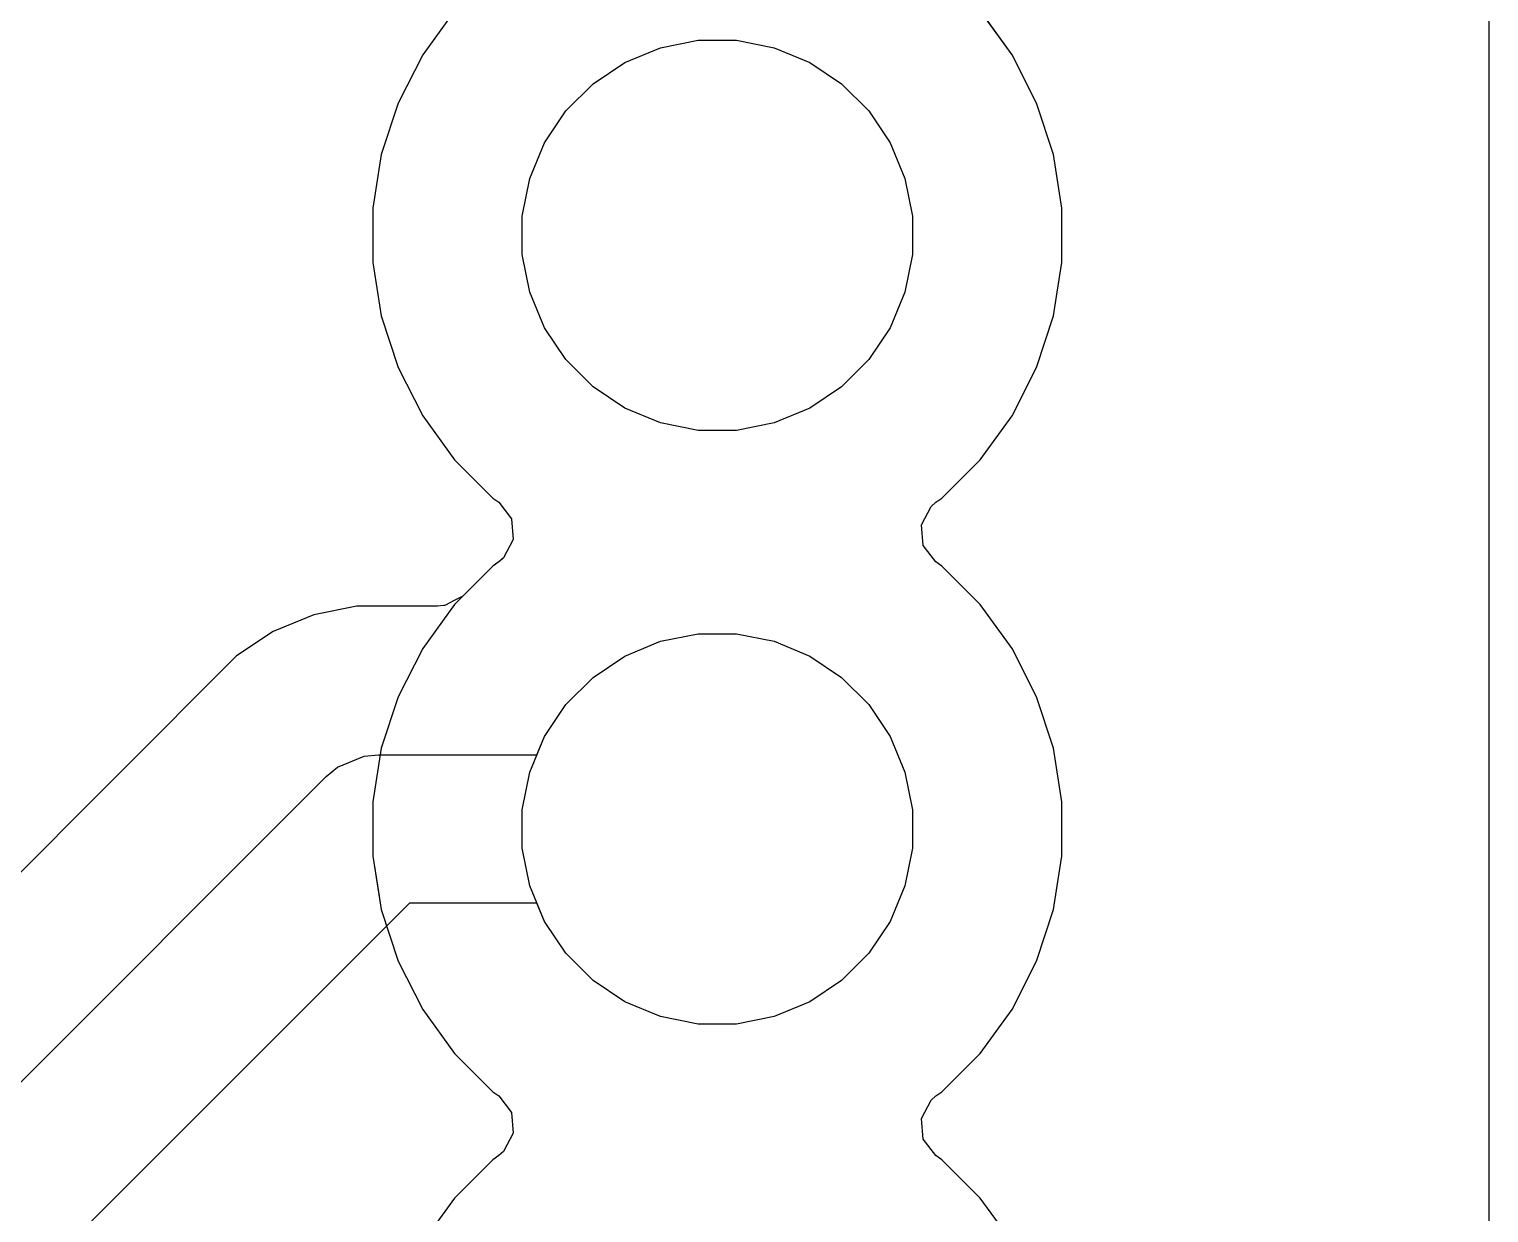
# Model space of a CAD drawing. Header units: inches. Extents: x 6.57 to 9.79, y -8.72 to -3.17.
# Drawn here: x 9.5937 to 9.7874, y -7.3501 to -7.1931 of the extents above; entities that cross this region are included whole.
import ezdxf

# ---------------------------------------------------------------- set-up
doc = ezdxf.new("R2010")
doc.units = ezdxf.units.IN
doc.header["$MEASUREMENT"] = 0
doc.layers.add('In2.Cu', color=33, linetype='CONTINUOUS', true_color=0xce7d2c)

msp = doc.modelspace()

# ---------------------------------------------------------------- linework, layer by layer
at = {"layer": 'In2.Cu', "linetype": 'CONTINUOUS'}
for p, q in [((9.78738, -3.17026), (9.78738, -8.71951)), ((9.78738, -3.17026), (9.78738, -8.71951)), ((9.78738, -3.17026), (9.78738, -8.71951)), ((9.78738, -3.17026), (9.78738, -8.71951)), ((9.64971, -7.19134), (9.64595, -7.19652)), ((9.64971, -7.19134), (9.64595, -7.19652)), ((9.64971, -7.19134), (9.64595, -7.19652)), ((9.64971, -7.19134), (9.64595, -7.19652)), ((9.72413, -7.19652), (9.72037, -7.19134)), ((9.72413, -7.19652), (9.72037, -7.19134)), ((9.72413, -7.19652), (9.72037, -7.19134)), ((9.72413, -7.19652), (9.72061, -7.19168)), ((9.67749, -7.19559), (9.68249, -7.1946)), ((9.67749, -7.19559), (9.68249, -7.1946)), ((9.67749, -7.19559), (9.68249, -7.1946)), ((9.67749, -7.19559), (9.68249, -7.1946)), ((9.68249, -7.1946), (9.68759, -7.1946)), ((9.68249, -7.1946), (9.68759, -7.1946)), ((9.68249, -7.1946), (9.68759, -7.1946)), ((9.68249, -7.1946), (9.68759, -7.1946)), ((9.68759, -7.1946), (9.69259, -7.19559)), ((9.68759, -7.1946), (9.69259, -7.19559)), ((9.68759, -7.1946), (9.69259, -7.19559)), ((9.68759, -7.1946), (9.69259, -7.19559)), ((9.64595, -7.19652), (9.64268, -7.20293)), ((9.64595, -7.19652), (9.64268, -7.20293)), ((9.64595, -7.19652), (9.64268, -7.20293)), ((9.64595, -7.19652), (9.64268, -7.20293)), ((9.67278, -7.19754), (9.67749, -7.19559)), ((9.67278, -7.19754), (9.67749, -7.19559)), ((9.67278, -7.19754), (9.67749, -7.19559)), ((9.67278, -7.19754), (9.67749, -7.19559)), ((9.69259, -7.19559), (9.6973, -7.19754)), ((9.69259, -7.19559), (9.6973, -7.19754)), ((9.69259, -7.19559), (9.6973, -7.19754)), ((9.69259, -7.19559), (9.6973, -7.19754)), ((9.7274, -7.20293), (9.72413, -7.19652)), ((9.7274, -7.20293), (9.72413, -7.19652)), ((9.7274, -7.20293), (9.72413, -7.19652)), ((9.7274, -7.20293), (9.72413, -7.19652)), ((9.66855, -7.20037), (9.67278, -7.19754)), ((9.66855, -7.20037), (9.67278, -7.19754)), ((9.66855, -7.20037), (9.67278, -7.19754)), ((9.66855, -7.20037), (9.67278, -7.19754)), ((9.6973, -7.19754), (9.70153, -7.20037)), ((9.6973, -7.19754), (9.70153, -7.20037)), ((9.6973, -7.19754), (9.70153, -7.20037)), ((9.6973, -7.19754), (9.70153, -7.20037)), ((9.66494, -7.20398), (9.66855, -7.20037)), ((9.66494, -7.20398), (9.66855, -7.20037)), ((9.66494, -7.20398), (9.66855, -7.20037)), ((9.66494, -7.20398), (9.66855, -7.20037)), ((9.70153, -7.20037), (9.70514, -7.20398)), ((9.70153, -7.20037), (9.70514, -7.20398)), ((9.70153, -7.20037), (9.70514, -7.20398)), ((9.70153, -7.20037), (9.70514, -7.20398)), ((9.64268, -7.20293), (9.64046, -7.20977)), ((9.64268, -7.20293), (9.64046, -7.20977)), ((9.64268, -7.20293), (9.64046, -7.20977)), ((9.64268, -7.20293), (9.64046, -7.20977)), ((9.72962, -7.20977), (9.7274, -7.20293)), ((9.72962, -7.20977), (9.7274, -7.20293)), ((9.72962, -7.20977), (9.7274, -7.20293)), ((9.72962, -7.20977), (9.7274, -7.20293)), ((9.66211, -7.20822), (9.66494, -7.20398)), ((9.66211, -7.20822), (9.66494, -7.20398)), ((9.66211, -7.20822), (9.66494, -7.20398)), ((9.66211, -7.20822), (9.66494, -7.20398)), ((9.70514, -7.20398), (9.70797, -7.20822)), ((9.70514, -7.20398), (9.70797, -7.20822)), ((9.70514, -7.20398), (9.70797, -7.20822)), ((9.70514, -7.20398), (9.70797, -7.20822)), ((9.66016, -7.21293), (9.66211, -7.20822)), ((9.66016, -7.21293), (9.66211, -7.20822)), ((9.66016, -7.21293), (9.66211, -7.20822)), ((9.66016, -7.21293), (9.66211, -7.20822)), ((9.70797, -7.20822), (9.70992, -7.21293)), ((9.70797, -7.20822), (9.70992, -7.21293)), ((9.70797, -7.20822), (9.70992, -7.21293)), ((9.70797, -7.20822), (9.70992, -7.21293)), ((9.64046, -7.20977), (9.63933, -7.21688)), ((9.64046, -7.20977), (9.63933, -7.21688)), ((9.64046, -7.20977), (9.63933, -7.21688)), ((9.64046, -7.20977), (9.63933, -7.21688)), ((9.73074, -7.21688), (9.72962, -7.20977)), ((9.72962, -7.20977), (9.72962, -7.20977)), ((9.73074, -7.21688), (9.72962, -7.20977)), ((9.72962, -7.20977), (9.72962, -7.20977)), ((9.73074, -7.21688), (9.72962, -7.20977)), ((9.72962, -7.20977), (9.72962, -7.20977)), ((9.73074, -7.21688), (9.72962, -7.20977)), ((9.72962, -7.20977), (9.72962, -7.20977)), ((9.65916, -7.21792), (9.66016, -7.21293)), ((9.65916, -7.21792), (9.66016, -7.21293)), ((9.65916, -7.21792), (9.66016, -7.21293)), ((9.65916, -7.21792), (9.66016, -7.21293)), ((9.70992, -7.21293), (9.71091, -7.21792)), ((9.70992, -7.21293), (9.71091, -7.21792)), ((9.70992, -7.21293), (9.71091, -7.21792)), ((9.70992, -7.21293), (9.71091, -7.21792)), ((9.63933, -7.21688), (9.63933, -7.22407)), ((9.63933, -7.21688), (9.63933, -7.22407)), ((9.63933, -7.21688), (9.63933, -7.22407)), ((9.63933, -7.21688), (9.63933, -7.22407)), ((9.65916, -7.22302), (9.65916, -7.21792)), ((9.65916, -7.22302), (9.65916, -7.21792)), ((9.65916, -7.22302), (9.65916, -7.21792)), ((9.65916, -7.22302), (9.65916, -7.21792)), ((9.71091, -7.21792), (9.71091, -7.22302)), ((9.71091, -7.21792), (9.71091, -7.22302)), ((9.71091, -7.21792), (9.71091, -7.22302)), ((9.71091, -7.21792), (9.71091, -7.22302)), ((9.73074, -7.22407), (9.73074, -7.21688)), ((9.73074, -7.22407), (9.73074, -7.21688)), ((9.73074, -7.22407), (9.73074, -7.21688)), ((9.73074, -7.22407), (9.73074, -7.21688)), ((9.63933, -7.22407), (9.64046, -7.23117)), ((9.63933, -7.22407), (9.64046, -7.23117)), ((9.63933, -7.22407), (9.64046, -7.23117)), ((9.63933, -7.22407), (9.64046, -7.23117)), ((9.66016, -7.22802), (9.65916, -7.22302)), ((9.66016, -7.22802), (9.65916, -7.22302)), ((9.66016, -7.22802), (9.65916, -7.22302)), ((9.66016, -7.22802), (9.65916, -7.22302)), ((9.71091, -7.22302), (9.70992, -7.22802)), ((9.71091, -7.22302), (9.70992, -7.22802)), ((9.71091, -7.22302), (9.70992, -7.22802)), ((9.71091, -7.22302), (9.70992, -7.22802)), ((9.73012, -7.22802), (9.73074, -7.22407)), ((9.73012, -7.22802), (9.73074, -7.22407)), ((9.73012, -7.22802), (9.73074, -7.22407)), ((9.73012, -7.22802), (9.73074, -7.22407)), ((9.66211, -7.23273), (9.66016, -7.22802)), ((9.66211, -7.23273), (9.66016, -7.22802)), ((9.66211, -7.23273), (9.66016, -7.22802)), ((9.66211, -7.23273), (9.66016, -7.22802)), ((9.70992, -7.22802), (9.70797, -7.23273)), ((9.70992, -7.22802), (9.70797, -7.23273)), ((9.70992, -7.22802), (9.70797, -7.23273)), ((9.70992, -7.22802), (9.70797, -7.23273)), ((9.72962, -7.23117), (9.73012, -7.22802)), ((9.72962, -7.23117), (9.73012, -7.22802)), ((9.72962, -7.23117), (9.73012, -7.22802)), ((9.72962, -7.23117), (9.73012, -7.22802)), ((9.64046, -7.23117), (9.64046, -7.23117)), ((9.64046, -7.23117), (9.64268, -7.23802)), ((9.64046, -7.23117), (9.64046, -7.23117)), ((9.64046, -7.23117), (9.64268, -7.23802)), ((9.64046, -7.23117), (9.64046, -7.23117)), ((9.64046, -7.23117), (9.64268, -7.23802)), ((9.64046, -7.23117), (9.64046, -7.23117)), ((9.64046, -7.23117), (9.64268, -7.23802)), ((9.7274, -7.23802), (9.72962, -7.23117)), ((9.7274, -7.23802), (9.72962, -7.23117)), ((9.7274, -7.23802), (9.72962, -7.23117)), ((9.7274, -7.23802), (9.72962, -7.23117)), ((9.66494, -7.23697), (9.66211, -7.23273)), ((9.66494, -7.23697), (9.66211, -7.23273)), ((9.66494, -7.23697), (9.66211, -7.23273)), ((9.66494, -7.23697), (9.66211, -7.23273)), ((9.70797, -7.23273), (9.70514, -7.23697)), ((9.70797, -7.23273), (9.70514, -7.23697)), ((9.70797, -7.23273), (9.70514, -7.23697)), ((9.70797, -7.23273), (9.70514, -7.23697)), ((9.66855, -7.24057), (9.66494, -7.23697)), ((9.66855, -7.24057), (9.66494, -7.23697)), ((9.66855, -7.24057), (9.66494, -7.23697)), ((9.66855, -7.24057), (9.66494, -7.23697)), ((9.70514, -7.23697), (9.70153, -7.24057)), ((9.70514, -7.23697), (9.70153, -7.24057)), ((9.70514, -7.23697), (9.70153, -7.24057)), ((9.70514, -7.23697), (9.70153, -7.24057)), ((9.64268, -7.23802), (9.64595, -7.24443)), ((9.64268, -7.23802), (9.64595, -7.24443)), ((9.64268, -7.23802), (9.64595, -7.24443)), ((9.64268, -7.23802), (9.64595, -7.24443)), ((9.72413, -7.24443), (9.7274, -7.23802)), ((9.72413, -7.24443), (9.7274, -7.23802)), ((9.72413, -7.24443), (9.7274, -7.23802)), ((9.72413, -7.24443), (9.7274, -7.23802)), ((9.67278, -7.2434), (9.66855, -7.24057)), ((9.67278, -7.2434), (9.66855, -7.24057)), ((9.67278, -7.2434), (9.66855, -7.24057)), ((9.67278, -7.2434), (9.66855, -7.24057)), ((9.70153, -7.24057), (9.6973, -7.2434)), ((9.70153, -7.24057), (9.6973, -7.2434)), ((9.70153, -7.24057), (9.6973, -7.2434)), ((9.70153, -7.24057), (9.6973, -7.2434)), ((9.67749, -7.24535), (9.67278, -7.2434)), ((9.67749, -7.24535), (9.67278, -7.2434)), ((9.67749, -7.24535), (9.67278, -7.2434)), ((9.67749, -7.24535), (9.67278, -7.2434)), ((9.6973, -7.2434), (9.69259, -7.24535)), ((9.6973, -7.2434), (9.69259, -7.24535)), ((9.6973, -7.2434), (9.69259, -7.24535)), ((9.6973, -7.2434), (9.69259, -7.24535)), ((9.64595, -7.24443), (9.65018, -7.25025)), ((9.64595, -7.24443), (9.65018, -7.25025)), ((9.64595, -7.24443), (9.65018, -7.25025)), ((9.64595, -7.24443), (9.65018, -7.25025)), ((9.68249, -7.24635), (9.67749, -7.24535)), ((9.68249, -7.24635), (9.67749, -7.24535)), ((9.68249, -7.24635), (9.67749, -7.24535)), ((9.68249, -7.24635), (9.67749, -7.24535)), ((9.69259, -7.24535), (9.68759, -7.24635)), ((9.69259, -7.24535), (9.68759, -7.24635)), ((9.69259, -7.24535), (9.68759, -7.24635)), ((9.69259, -7.24535), (9.68759, -7.24635)), ((9.7199, -7.25025), (9.72413, -7.24443)), ((9.7199, -7.25025), (9.72413, -7.24443)), ((9.7199, -7.25025), (9.72413, -7.24443)), ((9.7199, -7.25025), (9.72413, -7.24443)), ((9.68759, -7.24635), (9.68249, -7.24635)), ((9.68759, -7.24635), (9.68249, -7.24635)), ((9.68759, -7.24635), (9.68249, -7.24635)), ((9.68759, -7.24635), (9.68249, -7.24635)), ((9.65018, -7.25025), (9.65526, -7.25533)), ((9.65018, -7.25025), (9.65526, -7.25533)), ((9.65018, -7.25025), (9.65526, -7.25533)), ((9.65018, -7.25025), (9.65526, -7.25533)), ((9.71481, -7.25533), (9.7199, -7.25025)), ((9.71481, -7.25533), (9.7199, -7.25025)), ((9.71481, -7.25533), (9.7199, -7.25025)), ((9.71481, -7.25533), (9.7199, -7.25025)), ((9.65526, -7.25533), (9.65603, -7.25589)), ((9.65526, -7.25533), (9.65603, -7.25589)), ((9.65526, -7.25533), (9.65603, -7.25589)), ((9.65526, -7.25533), (9.65603, -7.25589)), ((9.71404, -7.25589), (9.71481, -7.25533)), ((9.71404, -7.25589), (9.71481, -7.25533)), ((9.71404, -7.25589), (9.71481, -7.25533)), ((9.71404, -7.25589), (9.71481, -7.25533)), ((9.65603, -7.25589), (9.65771, -7.25807)), ((9.65603, -7.25589), (9.65771, -7.25807)), ((9.65603, -7.25589), (9.65771, -7.25807)), ((9.65603, -7.25589), (9.65771, -7.25807)), ((9.71213, -7.25887), (9.71341, -7.25644)), ((9.71213, -7.25887), (9.71341, -7.25644)), ((9.71213, -7.25887), (9.71341, -7.25644)), ((9.71213, -7.25887), (9.71341, -7.25644)), ((9.71341, -7.25644), (9.71404, -7.25589)), ((9.71341, -7.25644), (9.71404, -7.25589)), ((9.71341, -7.25644), (9.71404, -7.25589)), ((9.71341, -7.25644), (9.71404, -7.25589)), ((9.65771, -7.25807), (9.65795, -7.26081)), ((9.65771, -7.25807), (9.65795, -7.26081)), ((9.65771, -7.25807), (9.65795, -7.26081)), ((9.65771, -7.25807), (9.65795, -7.26081)), ((9.71236, -7.26161), (9.71213, -7.25887)), ((9.71236, -7.26161), (9.71213, -7.25887)), ((9.71236, -7.26161), (9.71213, -7.25887)), ((9.71236, -7.26161), (9.71213, -7.25887)), ((9.65795, -7.26081), (9.65667, -7.26324)), ((9.65795, -7.26081), (9.65667, -7.26324)), ((9.65795, -7.26081), (9.65667, -7.26324)), ((9.65795, -7.26081), (9.65667, -7.26324)), ((9.71404, -7.26379), (9.71236, -7.26161)), ((9.71404, -7.26379), (9.71236, -7.26161)), ((9.71404, -7.26379), (9.71236, -7.26161)), ((9.71404, -7.26379), (9.71236, -7.26161)), ((9.65526, -7.26435), (9.65018, -7.26944)), ((9.65526, -7.26435), (9.65018, -7.26944)), ((9.65526, -7.26435), (9.65018, -7.26944)), ((9.65526, -7.26435), (9.65133, -7.26829)), ((9.65629, -7.26361), (9.65526, -7.26435)), ((9.65603, -7.26379), (9.65526, -7.26435)), ((9.65603, -7.26379), (9.65526, -7.26435)), ((9.65603, -7.26379), (9.65526, -7.26435)), ((9.65667, -7.26324), (9.65603, -7.26379)), ((9.65667, -7.26324), (9.65603, -7.26379)), ((9.65667, -7.26324), (9.65603, -7.26379)), ((9.65652, -7.26339), (9.65629, -7.26361)), ((9.65667, -7.26324), (9.65652, -7.26339)), ((9.71481, -7.26435), (9.71404, -7.26379)), ((9.71481, -7.26435), (9.71404, -7.26379)), ((9.71481, -7.26435), (9.71404, -7.26379)), ((9.71481, -7.26435), (9.71404, -7.26379)), ((9.7199, -7.26944), (9.71481, -7.26435)), ((9.7199, -7.26944), (9.71481, -7.26435)), ((9.7199, -7.26944), (9.71481, -7.26435)), ((9.7199, -7.26944), (9.71481, -7.26435)), ((9.65011, -7.26893), (9.64897, -7.26955)), ((9.65128, -7.26833), (9.65011, -7.26893)), ((9.65133, -7.26829), (9.65128, -7.26833)), ((9.63149, -7.2708), (9.62611, -7.27303)), ((9.6372, -7.26967), (9.63149, -7.2708)), ((9.63149, -7.2708), (9.63149, -7.2708)), ((9.64793, -7.26967), (9.6372, -7.26967)), ((9.65018, -7.26944), (9.64595, -7.27526)), ((9.65018, -7.26944), (9.64595, -7.27526)), ((9.65018, -7.26944), (9.64595, -7.27526)), ((9.64876, -7.26958), (9.64793, -7.26967)), ((9.64883, -7.26958), (9.64876, -7.26958)), ((9.64886, -7.26957), (9.64883, -7.26958)), ((9.64897, -7.26955), (9.64886, -7.26957)), ((9.72413, -7.27526), (9.7199, -7.26944)), ((9.72413, -7.27526), (9.7199, -7.26944)), ((9.72413, -7.27526), (9.7199, -7.26944)), ((9.72413, -7.27526), (9.7199, -7.26944)), ((9.62611, -7.27303), (9.62127, -7.27626)), ((9.62611, -7.27303), (9.62611, -7.27303)), ((9.67278, -7.27628), (9.67749, -7.27433)), ((9.67278, -7.27628), (9.67749, -7.27433)), ((9.67278, -7.27628), (9.67749, -7.27433)), ((9.67278, -7.27628), (9.67749, -7.27433)), ((9.67749, -7.27433), (9.68249, -7.27334)), ((9.67749, -7.27433), (9.68249, -7.27334)), ((9.67749, -7.27433), (9.68249, -7.27334)), ((9.67749, -7.27433), (9.68249, -7.27334)), ((9.68249, -7.27334), (9.68759, -7.27334)), ((9.68249, -7.27334), (9.68759, -7.27334)), ((9.68249, -7.27334), (9.68759, -7.27334)), ((9.68249, -7.27334), (9.68759, -7.27334)), ((9.68759, -7.27334), (9.69259, -7.27433)), ((9.68759, -7.27334), (9.69259, -7.27433)), ((9.68759, -7.27334), (9.69259, -7.27433)), ((9.68759, -7.27334), (9.69259, -7.27433)), ((9.69259, -7.27433), (9.6973, -7.27628)), ((9.69259, -7.27433), (9.6973, -7.27628)), ((9.69259, -7.27433), (9.6973, -7.27628)), ((9.69259, -7.27433), (9.6973, -7.27628)), ((9.62127, -7.27626), (9.11355, -7.78398)), ((9.62127, -7.27626), (9.62127, -7.27626)), ((9.64595, -7.27526), (9.64268, -7.28167)), ((9.64595, -7.27526), (9.64268, -7.28167)), ((9.64595, -7.27526), (9.64268, -7.28167)), ((9.66855, -7.27911), (9.67278, -7.27628)), ((9.66855, -7.27911), (9.67278, -7.27628)), ((9.66855, -7.27911), (9.67278, -7.27628)), ((9.66855, -7.27911), (9.67278, -7.27628)), ((9.6973, -7.27628), (9.70153, -7.27911)), ((9.6973, -7.27628), (9.70153, -7.27911)), ((9.6973, -7.27628), (9.70153, -7.27911)), ((9.6973, -7.27628), (9.70153, -7.27911)), ((9.7274, -7.28167), (9.72413, -7.27526)), ((9.7274, -7.28167), (9.72413, -7.27526)), ((9.7274, -7.28167), (9.72413, -7.27526)), ((9.7274, -7.28167), (9.72413, -7.27526)), ((9.66494, -7.28272), (9.66855, -7.27911)), ((9.66494, -7.28272), (9.66855, -7.27911)), ((9.66494, -7.28272), (9.66855, -7.27911)), ((9.66494, -7.28272), (9.66855, -7.27911)), ((9.70153, -7.27911), (9.70514, -7.28272)), ((9.70153, -7.27911), (9.70514, -7.28272)), ((9.70153, -7.27911), (9.70514, -7.28272)), ((9.70153, -7.27911), (9.70514, -7.28272)), ((9.64268, -7.28167), (9.64046, -7.28851)), ((9.64268, -7.28167), (9.64046, -7.28851)), ((9.64268, -7.28167), (9.64046, -7.28851)), ((9.72962, -7.28851), (9.7274, -7.28167)), ((9.72962, -7.28851), (9.7274, -7.28167)), ((9.72962, -7.28851), (9.7274, -7.28167)), ((9.72962, -7.28851), (9.7274, -7.28167)), ((9.66211, -7.28696), (9.66494, -7.28272)), ((9.66211, -7.28696), (9.66494, -7.28272)), ((9.66211, -7.28696), (9.66494, -7.28272)), ((9.66211, -7.28696), (9.66494, -7.28272)), ((9.70514, -7.28272), (9.70797, -7.28696)), ((9.70514, -7.28272), (9.70797, -7.28696)), ((9.70514, -7.28272), (9.70797, -7.28696)), ((9.70514, -7.28272), (9.70797, -7.28696)), ((9.66016, -7.29167), (9.66211, -7.28696)), ((9.66016, -7.29167), (9.66211, -7.28696)), ((9.66016, -7.29167), (9.66211, -7.28696)), ((9.66111, -7.28937), (9.66211, -7.28696)), ((9.70797, -7.28696), (9.70992, -7.29167)), ((9.70797, -7.28696), (9.70992, -7.29167)), ((9.70797, -7.28696), (9.70992, -7.29167)), ((9.70797, -7.28696), (9.70992, -7.29167)), ((9.63464, -7.29103), (9.63819, -7.28956)), ((9.63819, -7.28956), (9.64011, -7.28937)), ((9.64046, -7.28851), (9.63933, -7.29562)), ((9.64046, -7.28851), (9.63933, -7.29562)), ((9.64046, -7.28851), (9.63933, -7.29562)), ((9.64011, -7.28937), (9.66111, -7.28937)), ((9.73074, -7.29562), (9.72962, -7.28851)), ((9.72962, -7.28851), (9.72962, -7.28851)), ((9.73074, -7.29562), (9.72962, -7.28851)), ((9.72962, -7.28851), (9.72962, -7.28851)), ((9.73074, -7.29562), (9.72962, -7.28851)), ((9.72962, -7.28851), (9.72962, -7.28851)), ((9.73074, -7.29562), (9.72962, -7.28851)), ((9.72962, -7.28851), (9.72962, -7.28851)), ((9.63315, -7.29225), (9.63464, -7.29103)), ((9.63464, -7.29103), (9.63464, -7.29103)), ((9.65916, -7.29666), (9.66016, -7.29167)), ((9.65916, -7.29666), (9.66016, -7.29167)), ((9.65916, -7.29666), (9.66016, -7.29167)), ((9.70992, -7.29167), (9.71091, -7.29666)), ((9.70992, -7.29167), (9.71091, -7.29666)), ((9.70992, -7.29167), (9.71091, -7.29666)), ((9.70992, -7.29167), (9.71091, -7.29666)), ((9.12028, -7.80512), (9.63315, -7.29225)), ((9.63933, -7.29562), (9.63933, -7.30281)), ((9.63933, -7.29562), (9.63933, -7.30281)), ((9.63933, -7.29562), (9.63933, -7.30281)), ((9.73074, -7.30281), (9.73074, -7.29562)), ((9.73074, -7.30281), (9.73074, -7.29562)), ((9.73074, -7.30281), (9.73074, -7.29562)), ((9.73074, -7.30281), (9.73074, -7.29562)), ((9.65916, -7.30176), (9.65916, -7.29666)), ((9.65916, -7.30176), (9.65916, -7.29666)), ((9.65916, -7.30176), (9.65916, -7.29666)), ((9.71091, -7.29666), (9.71091, -7.30176)), ((9.71091, -7.29666), (9.71091, -7.30176)), ((9.71091, -7.29666), (9.71091, -7.30176)), ((9.71091, -7.29666), (9.71091, -7.30176)), ((9.66016, -7.30676), (9.65916, -7.30176)), ((9.66016, -7.30676), (9.65916, -7.30176)), ((9.66016, -7.30676), (9.65916, -7.30176)), ((9.71091, -7.30176), (9.70992, -7.30676)), ((9.71091, -7.30176), (9.70992, -7.30676)), ((9.71091, -7.30176), (9.70992, -7.30676)), ((9.71091, -7.30176), (9.70992, -7.30676)), ((9.63933, -7.30281), (9.64046, -7.30992)), ((9.63933, -7.30281), (9.64008, -7.30754)), ((9.63933, -7.30281), (9.64046, -7.30992)), ((9.73012, -7.30676), (9.73074, -7.30281)), ((9.73012, -7.30676), (9.73074, -7.30281)), ((9.73012, -7.30676), (9.73074, -7.30281)), ((9.73012, -7.30676), (9.73074, -7.30281)), ((9.64008, -7.30754), (9.64046, -7.30992)), ((9.66211, -7.31147), (9.66016, -7.30676)), ((9.66211, -7.31147), (9.66016, -7.30676)), ((9.66211, -7.31147), (9.66016, -7.30676)), ((9.70992, -7.30676), (9.70797, -7.31147)), ((9.70992, -7.30676), (9.70797, -7.31147)), ((9.70992, -7.30676), (9.70797, -7.31147)), ((9.70992, -7.30676), (9.70797, -7.31147)), ((9.72962, -7.30992), (9.73012, -7.30676)), ((9.72962, -7.30992), (9.73012, -7.30676)), ((9.72962, -7.30992), (9.73012, -7.30676)), ((9.72962, -7.30992), (9.73012, -7.30676)), ((9.64418, -7.30906), (9.13132, -7.82192)), ((9.66111, -7.30906), (9.64418, -7.30906)), ((9.66211, -7.31147), (9.66111, -7.30906)), ((9.64046, -7.30992), (9.64046, -7.30992)), ((9.64046, -7.30992), (9.64268, -7.31676)), ((9.64046, -7.30992), (9.64268, -7.31676)), ((9.64046, -7.30992), (9.64046, -7.30992)), ((9.64046, -7.30992), (9.64268, -7.31676)), ((9.66494, -7.31571), (9.66211, -7.31147)), ((9.66494, -7.31571), (9.66211, -7.31147)), ((9.66494, -7.31571), (9.66211, -7.31147)), ((9.66494, -7.31571), (9.66211, -7.31147)), ((9.70797, -7.31147), (9.70514, -7.31571)), ((9.70797, -7.31147), (9.70514, -7.31571)), ((9.70797, -7.31147), (9.70514, -7.31571)), ((9.70797, -7.31147), (9.70514, -7.31571)), ((9.7274, -7.31676), (9.72962, -7.30992)), ((9.7274, -7.31676), (9.72962, -7.30992)), ((9.7274, -7.31676), (9.72962, -7.30992)), ((9.7274, -7.31676), (9.72962, -7.30992)), ((9.64268, -7.31676), (9.64595, -7.32317)), ((9.64268, -7.31676), (9.64595, -7.32317)), ((9.64268, -7.31676), (9.64595, -7.32317)), ((9.66855, -7.31931), (9.66494, -7.31571)), ((9.66855, -7.31931), (9.66494, -7.31571)), ((9.66855, -7.31931), (9.66494, -7.31571)), ((9.66855, -7.31931), (9.66494, -7.31571)), ((9.70514, -7.31571), (9.70153, -7.31931)), ((9.70514, -7.31571), (9.70153, -7.31931)), ((9.70514, -7.31571), (9.70153, -7.31931)), ((9.70514, -7.31571), (9.70153, -7.31931)), ((9.72413, -7.32317), (9.7274, -7.31676)), ((9.72413, -7.32317), (9.7274, -7.31676)), ((9.72413, -7.32317), (9.7274, -7.31676)), ((9.72413, -7.32317), (9.7274, -7.31676)), ((9.67278, -7.32214), (9.66855, -7.31931)), ((9.67278, -7.32214), (9.66855, -7.31931)), ((9.67278, -7.32214), (9.66855, -7.31931)), ((9.67278, -7.32214), (9.66855, -7.31931)), ((9.70153, -7.31931), (9.6973, -7.32214)), ((9.70153, -7.31931), (9.6973, -7.32214)), ((9.70153, -7.31931), (9.6973, -7.32214)), ((9.70153, -7.31931), (9.6973, -7.32214)), ((9.64595, -7.32317), (9.65018, -7.32899)), ((9.64595, -7.32317), (9.65018, -7.32899)), ((9.64595, -7.32317), (9.65018, -7.32899)), ((9.67749, -7.32409), (9.67278, -7.32214)), ((9.67749, -7.32409), (9.67278, -7.32214)), ((9.67749, -7.32409), (9.67278, -7.32214)), ((9.67749, -7.32409), (9.67278, -7.32214)), ((9.6973, -7.32214), (9.69259, -7.32409)), ((9.6973, -7.32214), (9.69259, -7.32409)), ((9.6973, -7.32214), (9.69259, -7.32409)), ((9.6973, -7.32214), (9.69259, -7.32409)), ((9.7199, -7.32899), (9.72413, -7.32317)), ((9.7199, -7.32899), (9.72413, -7.32317)), ((9.7199, -7.32899), (9.72413, -7.32317)), ((9.7199, -7.32899), (9.72413, -7.32317)), ((9.68249, -7.32509), (9.67749, -7.32409)), ((9.68249, -7.32509), (9.67749, -7.32409)), ((9.68249, -7.32509), (9.67749, -7.32409)), ((9.68249, -7.32509), (9.67749, -7.32409)), ((9.68759, -7.32509), (9.68249, -7.32509)), ((9.68759, -7.32509), (9.68249, -7.32509)), ((9.68759, -7.32509), (9.68249, -7.32509)), ((9.68759, -7.32509), (9.68249, -7.32509)), ((9.69259, -7.32409), (9.68759, -7.32509)), ((9.69259, -7.32409), (9.68759, -7.32509)), ((9.69259, -7.32409), (9.68759, -7.32509)), ((9.69259, -7.32409), (9.68759, -7.32509)), ((9.65018, -7.32899), (9.65526, -7.33407)), ((9.65018, -7.32899), (9.65526, -7.33407)), ((9.65018, -7.32899), (9.65526, -7.33407)), ((9.71481, -7.33407), (9.7199, -7.32899)), ((9.71481, -7.33407), (9.7199, -7.32899)), ((9.71481, -7.33407), (9.7199, -7.32899)), ((9.71481, -7.33407), (9.7199, -7.32899)), ((9.65526, -7.33407), (9.65526, -7.33407)), ((9.65526, -7.33407), (9.65603, -7.33463)), ((9.65526, -7.33407), (9.65526, -7.33407)), ((9.65526, -7.33407), (9.65603, -7.33463)), ((9.65526, -7.33407), (9.65526, -7.33407)), ((9.65526, -7.33407), (9.65603, -7.33463)), ((9.65603, -7.33463), (9.65771, -7.33681)), ((9.65603, -7.33463), (9.65771, -7.33681)), ((9.65603, -7.33463), (9.65771, -7.33681)), ((9.71341, -7.33518), (9.71404, -7.33463)), ((9.71341, -7.33518), (9.71404, -7.33463)), ((9.71341, -7.33518), (9.71404, -7.33463)), ((9.71341, -7.33518), (9.71404, -7.33463)), ((9.71404, -7.33463), (9.71481, -7.33407)), ((9.71404, -7.33463), (9.71481, -7.33407)), ((9.71404, -7.33463), (9.71481, -7.33407)), ((9.71404, -7.33463), (9.71481, -7.33407)), ((9.71213, -7.33761), (9.71341, -7.33518)), ((9.71213, -7.33761), (9.71341, -7.33518)), ((9.71213, -7.33761), (9.71341, -7.33518)), ((9.71213, -7.33761), (9.71341, -7.33518)), ((9.65771, -7.33681), (9.65795, -7.33955)), ((9.65771, -7.33681), (9.65795, -7.33955)), ((9.65771, -7.33681), (9.65795, -7.33955)), ((9.71236, -7.34035), (9.71213, -7.33761)), ((9.71236, -7.34035), (9.71213, -7.33761)), ((9.71236, -7.34035), (9.71213, -7.33761)), ((9.71236, -7.34035), (9.71213, -7.33761)), ((9.65795, -7.33955), (9.65667, -7.34199)), ((9.65795, -7.33955), (9.65667, -7.34199)), ((9.65795, -7.33955), (9.65667, -7.34199)), ((9.71404, -7.34253), (9.71236, -7.34035)), ((9.71404, -7.34253), (9.71236, -7.34035)), ((9.71404, -7.34253), (9.71236, -7.34035)), ((9.71404, -7.34253), (9.71236, -7.34035)), ((9.65603, -7.34253), (9.65526, -7.34309)), ((9.65603, -7.34253), (9.65526, -7.34309)), ((9.65603, -7.34253), (9.65526, -7.34309)), ((9.65667, -7.34199), (9.65603, -7.34253)), ((9.65667, -7.34199), (9.65603, -7.34253)), ((9.65667, -7.34199), (9.65603, -7.34253)), ((9.71481, -7.34309), (9.71404, -7.34253)), ((9.71481, -7.34309), (9.71404, -7.34253)), ((9.71481, -7.34309), (9.71404, -7.34253)), ((9.71481, -7.34309), (9.71404, -7.34253)), ((9.65526, -7.34309), (9.65018, -7.34818)), ((9.65526, -7.34309), (9.65018, -7.34818)), ((9.65526, -7.34309), (9.65018, -7.34818)), ((9.65526, -7.34309), (9.65526, -7.34309)), ((9.65526, -7.34309), (9.65526, -7.34309)), ((9.65526, -7.34309), (9.65526, -7.34309)), ((9.7199, -7.34818), (9.71481, -7.34309)), ((9.7199, -7.34818), (9.71481, -7.34309)), ((9.7199, -7.34818), (9.71481, -7.34309)), ((9.7199, -7.34818), (9.71481, -7.34309)), ((9.65018, -7.34818), (9.64595, -7.354)), ((9.65018, -7.34818), (9.64595, -7.354)), ((9.65018, -7.34818), (9.64595, -7.354)), ((9.72413, -7.354), (9.7199, -7.34818)), ((9.72413, -7.354), (9.7199, -7.34818)), ((9.72413, -7.354), (9.7199, -7.34818)), ((9.72413, -7.354), (9.7199, -7.34818))]:
    msp.add_line(p, q, dxfattribs=at)

doc.saveas('drawing.dxf')
